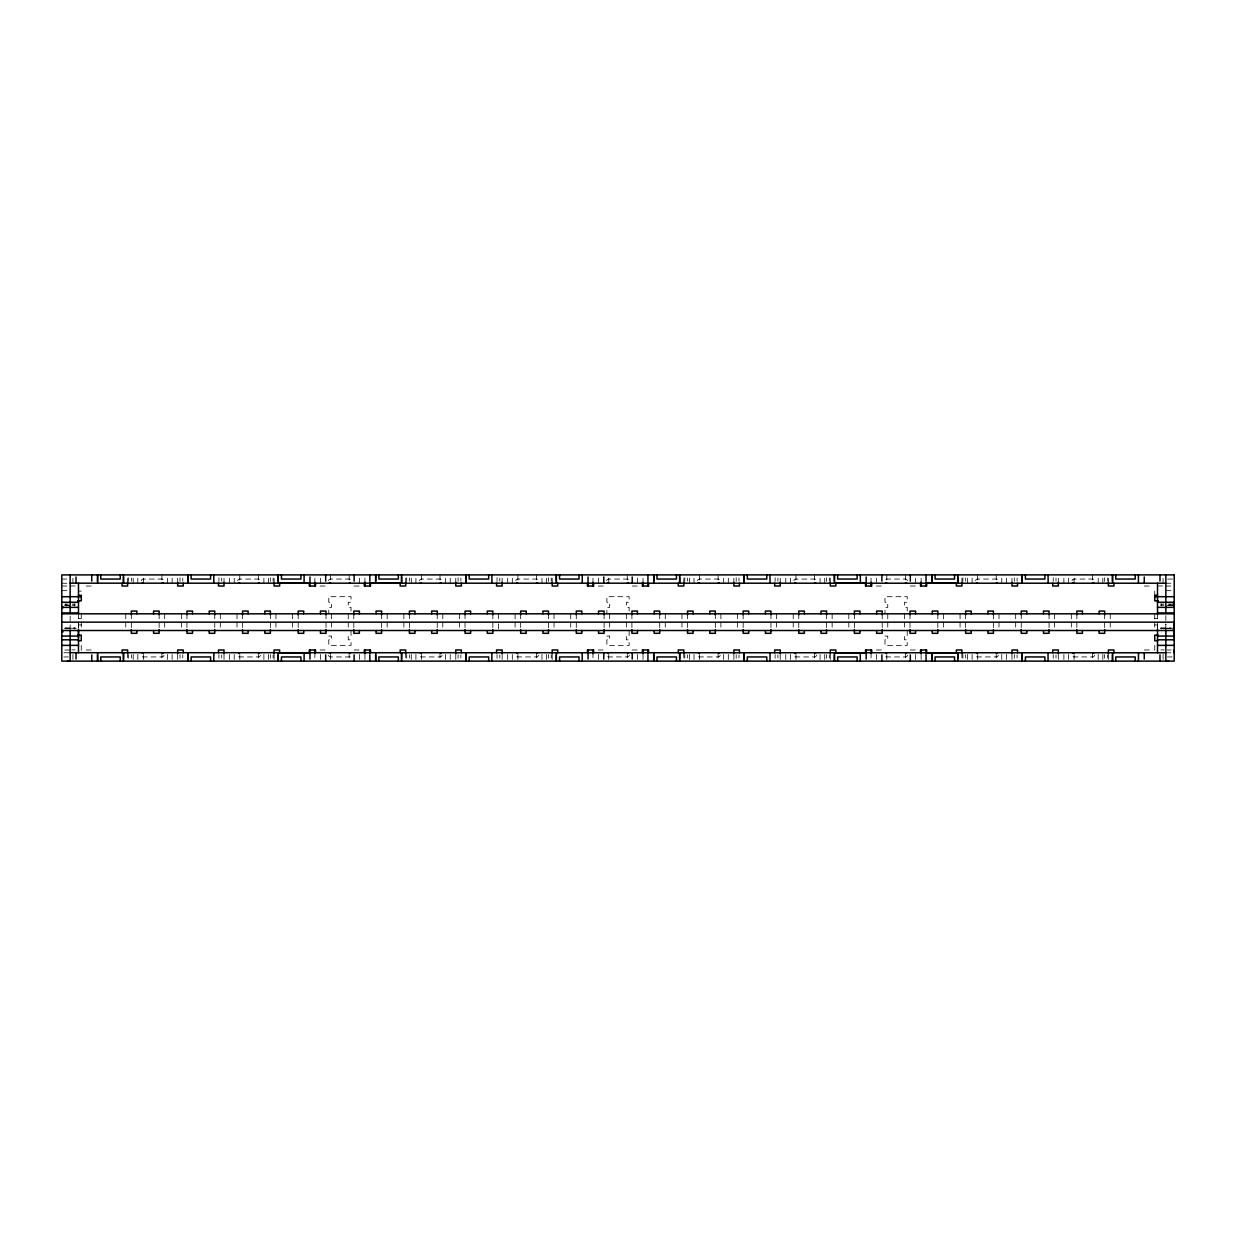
<?xml version="1.0" encoding="UTF-8"?>
<svg xmlns="http://www.w3.org/2000/svg" width="1236" height="1236" viewBox="0 0 1236 1236"><rect width="100%" height="100%" fill="white"/><g stroke="black" fill="none" stroke-linecap="round" stroke-linejoin="round"><path stroke-width="0.75" stroke-dasharray="5 3.75" d="M78.486 627.394L78.486 623.825M1157.514 630.499L1157.514 623.825M1165.857 633.28L1165.857 623.825M61.8 579.051L68.474 579.051M1167.526 579.051L1174.2 579.051M61.8 583.253L68.474 583.253M1165.857 583.253L1170.863 583.253M61.8 586.034L68.474 586.034M70.143 585.957L75.149 585.957M86.18 586.034L91.742 586.034M320.124 586.034L325.686 586.034M354.114 586.034L359.676 586.034M598.224 586.034L603.786 586.034M632.214 586.034L637.776 586.034M876.324 586.034L881.886 586.034M910.314 586.034L915.876 586.034M1144.258 586.034L1149.82 586.034M1157.514 585.957L1164.188 585.957M1165.857 586.034L1170.863 586.034M61.8 590.669L70.143 590.669M1165.857 590.669L1174.2 590.669M78.486 591.132L81.267 591.132M64.674 604.11L68.32 604.11M72.229 604.11L75.365 604.11M1160.388 604.11L1164.034 604.11M1167.943 604.11L1174.2 604.11M64.674 605.223L68.32 605.223M72.229 605.223L75.365 605.223M1160.388 605.223L1164.034 605.223M1167.943 605.223L1174.2 605.223M65.137 605.547L70.143 605.547M1167.526 605.547L1174.2 605.547M78.486 618.479L81.267 618.479M1154.733 618.479L1157.514 618.479M78.486 624.937L81.267 624.937M1154.733 624.937L1157.514 624.937M64.936 628.058L75.365 628.058M1160.635 628.058L1171.064 628.058M64.674 628.212L70.143 628.212M71.194 628.212L78.486 628.212M1160.388 628.212L1165.857 628.212M1166.892 628.212L1174.2 628.212M65.137 628.676L70.143 628.676M1165.857 628.676L1174.2 628.676M328.776 636.061L331.557 636.061L331.557 639.8L328.776 639.8L328.776 645.362L351.024 645.362L351.024 639.8L348.243 639.8L348.243 636.061L351.024 636.061L351.024 630.499M606.876 636.061L609.657 636.061L609.657 639.8L606.876 639.8L606.876 645.362L629.124 645.362L629.124 639.8L626.343 639.8L626.343 636.061L629.124 636.061L629.124 630.499M884.976 636.061L887.757 636.061L887.757 639.8L884.976 639.8L884.976 645.362L907.224 645.362L907.224 639.8L904.443 639.8L904.443 636.061L907.224 636.061L907.224 630.499M64.936 649.997L70.143 649.997M71.812 649.92L75.149 649.92M86.18 649.997L91.742 649.997M320.124 649.997L325.686 649.997M354.114 649.997L359.676 649.997M598.224 649.997L603.786 649.997M632.214 649.997L637.776 649.997M876.324 649.997L881.886 649.997M910.314 649.997L915.876 649.997M1144.258 649.997L1149.82 649.997M1160.851 649.92L1164.188 649.92M1167.247 649.997L1171.064 649.997M63.886 652.778L70.143 652.778M1165.857 652.778L1170.863 652.778M63.886 656.949L68.474 656.949M1167.526 656.949L1172.114 656.949M1170.028 604.033L1170.028 605.872M1170.028 628.058L1170.028 628.97M1165.857 615.574L1165.857 629.587M1163.076 578.216L1163.076 583.222M1163.076 654.447L1163.076 661.121M1161.685 604.033L1161.685 605.872M1161.685 628.058L1161.685 628.97M1157.514 613.813L1157.514 627.656M1154.733 591.132L1154.733 596.694M1154.733 613.813L1154.733 618.819M1154.733 622.156L1154.733 630.499M1154.733 645.362L1154.733 650.924M1110.237 613.813L1110.237 618.819M1110.237 622.156L1110.237 628.83M1108.383 578.216L1108.383 583.222M1108.383 654.447L1108.383 661.121M1107.41 578L1107.41 581.136M1107.41 654.864L1107.41 658M1104.629 577.737L1104.629 581.399M1104.675 613.813L1104.675 629.603M1104.629 654.601L1104.629 658.263M1102.821 578.216L1102.821 583.222M1102.821 654.447L1102.821 661.121M1098.186 578.216L1098.186 583.222M1098.186 654.447L1098.186 661.121M1092.624 574.879L1092.624 583.222M1092.624 652.778L1092.624 661.121M1076.865 613.813L1076.865 629.603M1074.084 578.216L1074.084 583.222M1074.084 654.447L1074.084 661.121M1071.303 613.813L1071.303 618.819M1071.303 622.156L1071.303 628.83M1068.522 578.216L1068.522 583.222M1068.522 654.447L1068.522 661.121M1063.887 578.216L1063.887 583.222M1063.887 654.447L1063.887 661.121M1058.325 578.216L1058.325 583.222M1058.325 654.447L1058.325 661.121M1056.007 578L1056.007 581.136M1056.007 654.864L1056.007 658M1054.617 613.813L1054.617 618.819M1054.617 622.156L1054.617 628.83M1053.226 577.737L1053.226 581.399M1053.226 654.601L1053.226 658.263M1049.055 613.813L1049.055 629.603M1021.245 613.813L1021.245 629.603M1017.073 578L1017.073 581.136M1017.073 654.864L1017.073 658M1015.683 613.813L1015.683 618.819M1015.683 622.156L1015.683 628.83M1014.292 577.737L1014.292 581.399M1014.292 654.601L1014.292 658.263M1011.975 578.216L1011.975 583.222M1011.975 654.447L1011.975 661.121M1006.413 578.216L1006.413 583.222M1006.413 654.447L1006.413 661.121M1001.778 578.216L1001.778 583.222M1001.778 654.447L1001.778 661.121M998.997 613.813L998.997 618.819M998.997 622.156L998.997 628.83M996.216 574.879L996.216 583.222M996.216 652.778L996.216 661.121M993.435 613.813L993.435 629.603M977.676 574.879L977.676 583.222M977.676 654.447L977.676 661.121M972.114 578.216L972.114 583.222M972.114 654.447L972.114 661.121M967.479 578.216L967.479 583.222M967.479 654.447L967.479 661.121M965.671 578L965.671 581.136M965.625 613.813L965.625 629.603M965.671 654.864L965.671 658M962.89 577.737L962.89 581.399M962.89 654.601L962.89 658.263M961.917 578.216L961.917 583.222M961.917 652.778L961.917 657.784M960.063 613.813L960.063 618.819M960.063 622.156L960.063 628.83M943.377 613.813L943.377 618.819M943.377 622.156L943.377 628.83M937.815 613.813L937.815 629.603M921.129 578.216L921.129 583.222M921.129 654.447L921.129 661.121M915.567 578.216L915.567 583.222M915.567 654.447L915.567 661.121M910.005 613.813L910.005 629.603M907.224 611.063L907.224 607.355L904.443 607.355L904.443 602.256L907.224 602.256L907.224 596.694L884.976 596.694L884.976 602.256L887.757 602.256L887.757 607.355L884.976 607.355L884.976 612.917M905.37 574.879L905.37 581.553M905.37 652.778L905.37 657.784M904.443 613.813L904.443 618.819M904.443 622.156L904.443 628.83M887.757 613.813L887.757 618.819M887.757 622.156L887.757 628.83M886.83 574.879L886.83 583.222M886.83 654.447L886.83 661.121M882.195 613.813L882.195 629.603M876.633 578.216L876.633 583.222M876.633 654.447L876.633 661.121M871.071 578.216L871.071 581.553M871.071 654.447L871.071 657.784M854.385 613.813L854.385 629.603M848.823 613.813L848.823 618.819M848.823 622.156L848.823 628.83M832.137 613.813L832.137 618.819M832.137 622.156L832.137 628.83M830.283 578.216L830.283 583.222M830.283 654.447L830.283 661.121M829.31 578L829.31 581.136M829.31 654.864L829.31 658M826.529 577.737L826.529 581.399M826.575 613.813L826.575 629.603M826.529 654.601L826.529 658.263M824.721 578.216L824.721 583.222M824.721 654.447L824.721 661.121M820.086 578.216L820.086 583.222M820.086 654.447L820.086 661.121M814.524 574.879L814.524 581.553M814.524 652.778L814.524 657.784M798.765 613.813L798.765 629.603M795.984 574.879L795.984 583.222M795.984 654.447L795.984 661.121M793.203 613.813L793.203 618.819M793.203 622.156L793.203 628.83M790.422 578.216L790.422 583.222M790.422 654.447L790.422 661.121M785.787 578.216L785.787 583.222M785.787 654.447L785.787 661.121M780.225 578.216L780.225 583.222M780.225 654.447L780.225 661.121M777.907 578L777.907 581.136M777.907 654.864L777.907 658M776.517 613.813L776.517 618.819M776.517 622.156L776.517 628.83M775.126 577.737L775.126 581.399M775.126 654.601L775.126 658.263M770.955 613.813L770.955 629.603M743.145 613.813L743.145 629.603M738.973 578L738.973 581.136M738.973 654.864L738.973 658M737.583 613.813L737.583 618.819M737.583 622.156L737.583 628.83M736.192 577.737L736.192 581.399M736.192 654.601L736.192 658.263M733.875 578.216L733.875 583.222M733.875 654.447L733.875 661.121M728.313 578.216L728.313 583.222M728.313 654.447L728.313 661.121M723.678 578.216L723.678 583.222M723.678 654.447L723.678 661.121M720.897 613.813L720.897 618.819M720.897 622.156L720.897 628.83M718.116 574.879L718.116 581.553M718.116 652.778L718.116 657.784M715.335 613.813L715.335 629.603M699.576 574.879L699.576 583.222M699.576 654.447L699.576 661.121M694.014 578.216L694.014 583.222M694.014 654.447L694.014 661.121M689.379 578.216L689.379 583.222M689.379 654.447L689.379 661.121M687.571 578L687.571 581.136M687.525 613.813L687.525 629.603M687.571 654.864L687.571 658M684.79 577.737L684.79 581.399M684.79 654.601L684.79 658.263M683.817 578.216L683.817 583.222M683.817 652.778L683.817 657.784M681.963 613.813L681.963 618.819M681.963 622.156L681.963 628.83M665.277 613.813L665.277 618.819M665.277 622.156L665.277 628.83M659.715 613.813L659.715 629.603M643.029 578.216L643.029 583.222M643.029 654.447L643.029 661.121M637.467 578.216L637.467 583.222M637.467 654.447L637.467 661.121M631.905 613.813L631.905 629.603M629.124 611.063L629.124 607.355L626.343 607.355L626.343 602.256L629.124 602.256L629.124 596.694L606.876 596.694L606.876 602.256L609.657 602.256L609.657 607.355L606.876 607.355L606.876 612.917M627.27 574.879L627.27 581.553M627.27 652.778L627.27 657.784M626.343 613.813L626.343 618.819M626.343 622.156L626.343 628.83M609.657 613.813L609.657 618.819M609.657 622.156L609.657 628.83M608.73 578.216L608.73 583.222M608.73 654.447L608.73 661.121M604.095 613.813L604.095 629.603M598.533 578.216L598.533 583.222M598.533 654.447L598.533 661.121M592.971 578.216L592.971 583.222M592.971 652.778L592.971 657.784M576.285 613.813L576.285 629.603M570.723 613.813L570.723 618.819M570.723 622.156L570.723 628.83M554.037 613.813L554.037 618.819M554.037 622.156L554.037 628.83M552.183 578.216L552.183 583.222M552.183 654.447L552.183 661.121M551.21 578L551.21 581.136M551.21 654.864L551.21 658M548.429 577.737L548.429 581.399M548.475 613.813L548.475 629.603M548.429 654.601L548.429 658.263M546.621 578.216L546.621 583.222M546.621 654.447L546.621 661.121M541.986 578.216L541.986 583.222M541.986 654.447L541.986 661.121M536.424 574.879L536.424 581.553M536.424 652.778L536.424 657.784M520.665 613.813L520.665 629.603M517.884 574.879L517.884 583.222M517.884 654.447L517.884 661.121M515.103 613.813L515.103 618.819M515.103 622.156L515.103 630.499M512.322 578.216L512.322 583.222M512.322 654.447L512.322 661.121M507.687 578.216L507.687 583.222M507.687 654.447L507.687 661.121M502.125 578.216L502.125 583.222M502.125 654.447L502.125 661.121M499.808 578L499.808 581.136M499.808 654.864L499.808 658M498.417 613.813L498.417 618.819M498.417 623.825L498.417 628.83M497.026 577.737L497.026 581.399M497.026 654.601L497.026 658.263M492.855 613.813L492.855 629.603M465.045 613.813L465.045 629.603M460.873 578L460.873 581.136M460.873 654.864L460.873 658M459.483 613.813L459.483 618.819M459.483 622.156L459.483 628.83M458.092 577.737L458.092 581.399M458.092 654.601L458.092 658.263M455.775 578.216L455.775 583.222M455.775 654.447L455.775 661.121M450.213 578.216L450.213 583.222M450.213 654.447L450.213 661.121M445.578 578.216L445.578 583.222M445.578 654.447L445.578 661.121M442.797 613.813L442.797 618.819M442.797 622.156L442.797 628.83M440.016 574.879L440.016 581.553M440.016 652.778L440.016 657.784M437.235 613.813L437.235 629.603M421.476 574.879L421.476 583.222M421.476 654.447L421.476 661.121M415.914 578.216L415.914 583.222M415.914 654.447L415.914 661.121M411.279 578.216L411.279 583.222M411.279 654.447L411.279 661.121M409.471 578L409.471 581.136M409.425 613.813L409.425 629.603M409.471 654.864L409.471 658M406.69 577.737L406.69 581.399M406.69 654.601L406.69 658.263M405.717 578.216L405.717 583.222M405.717 652.778L405.717 657.784M403.863 613.813L403.863 618.819M403.863 622.156L403.863 628.83M387.177 613.813L387.177 618.819M387.177 622.156L387.177 628.83M381.615 613.813L381.615 629.603M364.929 578.216L364.929 583.222M364.929 654.447L364.929 661.121M359.367 578.216L359.367 583.222M359.367 654.447L359.367 661.121M353.805 613.813L353.805 629.603M351.024 611.063L351.024 607.355L348.243 607.355L348.243 602.256L351.024 602.256L351.024 596.694L328.776 596.694L328.776 602.256L331.557 602.256L331.557 607.355L328.776 607.355L328.776 612.917M349.17 574.879L349.17 581.553M349.17 652.778L349.17 657.784M348.243 613.813L348.243 618.819M348.243 622.156L348.243 628.83M331.557 613.813L331.557 618.819M331.557 622.156L331.557 628.83M330.63 574.879L330.63 583.222M330.63 654.447L330.63 661.121M325.995 613.813L325.995 629.603M320.433 578.216L320.433 583.222M320.433 654.447L320.433 661.121M314.871 578.216L314.871 581.553M314.871 654.447L314.871 657.784M298.185 613.813L298.185 629.603M292.623 613.813L292.623 618.819M292.623 622.156L292.623 628.83M275.937 613.813L275.937 618.819M275.937 622.156L275.937 628.83M274.083 578.216L274.083 583.222M274.083 654.447L274.083 661.121M273.11 578L273.11 581.136M273.11 654.864L273.11 658M270.329 577.737L270.329 581.399M270.375 613.813L270.375 629.603M270.329 654.601L270.329 658.263M268.521 578.216L268.521 583.222M268.521 654.447L268.521 661.121M263.886 578.216L263.886 583.222M263.886 654.447L263.886 661.121M258.324 574.879L258.324 581.553M258.324 652.778L258.324 657.784M242.565 613.813L242.565 629.603M239.784 574.879L239.784 583.222M239.784 654.447L239.784 661.121M237.003 613.813L237.003 618.819M237.003 622.156L237.003 628.83M234.222 578.216L234.222 583.222M234.222 654.447L234.222 661.121M229.587 578.216L229.587 583.222M229.587 654.447L229.587 661.121M224.025 578.216L224.025 583.222M224.025 654.447L224.025 661.121M221.707 578L221.707 581.136M221.707 654.864L221.707 658M220.317 613.813L220.317 618.819M220.317 622.156L220.317 628.83M218.926 577.737L218.926 581.399M218.926 654.601L218.926 658.263M214.755 613.813L214.755 629.603M186.945 613.813L186.945 629.603M182.773 578L182.773 581.136M182.773 654.864L182.773 658M181.383 613.813L181.383 618.819M181.383 622.156L181.383 628.83M179.992 577.737L179.992 581.399M179.992 654.601L179.992 658.263M177.675 578.216L177.675 583.222M177.675 654.447L177.675 661.121M172.113 578.216L172.113 583.222M172.113 654.447L172.113 661.121M167.478 578.216L167.478 583.222M167.478 654.447L167.478 661.121M164.697 613.813L164.697 618.819M164.697 622.156L164.697 628.83M161.916 574.879L161.916 583.222M161.916 652.778L161.916 661.121M159.135 613.813L159.135 629.603M143.376 578.216L143.376 583.222M143.376 654.447L143.376 661.121M137.814 578.216L137.814 583.222M137.814 654.447L137.814 661.121M133.179 578.216L133.179 583.222M133.179 654.447L133.179 661.121M131.371 578L131.371 581.136M131.325 613.813L131.325 629.603M131.371 654.864L131.371 658M128.59 577.737L128.59 581.399M128.59 654.601L128.59 658.263M127.617 578.216L127.617 583.222M127.617 652.778L127.617 657.784M125.763 613.813L125.763 618.819M125.763 622.156L125.763 628.83M81.267 612.917L81.267 618.819M81.267 622.156L81.267 628.83M81.267 645.362L81.267 650.924M78.486 613.813L78.486 627.965M74.314 604.033L74.314 605.872M74.314 628.058L74.314 628.97M72.924 578.216L72.924 583.222M72.924 654.447L72.924 661.121M70.143 616.069L70.143 629.587M65.972 604.033L65.972 605.872M65.972 628.058L65.972 628.97M907.425 655.25A2.086 2.086 0 0 1 905.37 656.949L886.83 656.949A2.086 2.086 0 0 1 884.775 655.25M328.575 655.25A2.086 2.086 0 0 0 330.63 656.949L349.17 656.949A2.086 2.086 0 0 0 351.225 655.25M907.425 580.75A2.086 2.086 0 0 0 905.37 579.051L886.83 579.051A2.086 2.086 0 0 0 884.775 580.75M328.575 580.75A2.086 2.086 0 0 1 330.63 579.035L349.17 579.051A2.086 2.086 0 0 1 351.225 580.75M629.325 655.235A2.086 2.086 0 0 1 627.27 656.934L608.73 656.934A2.086 2.086 0 0 1 606.675 655.235M1094.679 655.235A2.086 2.086 0 0 1 1092.624 656.934L1074.084 656.934A2.086 2.086 0 0 1 1072.029 655.235M998.271 655.235A2.086 2.086 0 0 1 996.216 656.934L977.676 656.934A2.086 2.086 0 0 1 975.621 655.235M816.579 655.235A2.086 2.086 0 0 1 814.524 656.934L795.984 656.934A2.086 2.086 0 0 1 793.929 655.235M720.171 655.235A2.086 2.086 0 0 1 718.116 656.934L699.576 656.934A2.086 2.086 0 0 1 697.521 655.235M163.971 655.235A2.086 2.086 0 0 1 161.916 656.934L143.376 656.934A2.086 2.086 0 0 1 141.321 655.235M260.379 655.235A2.086 2.086 0 0 1 258.324 656.934L239.784 656.934A2.086 2.086 0 0 1 237.729 655.235M442.071 655.235A2.086 2.086 0 0 1 440.016 656.934L421.476 656.934A2.086 2.086 0 0 1 419.421 655.235M538.479 655.235A2.086 2.086 0 0 1 536.424 656.934L517.884 656.934A2.086 2.086 0 0 1 515.829 655.235M606.675 580.765A2.086 2.086 0 0 1 608.73 579.066L627.27 579.051A2.086 2.086 0 0 1 629.325 580.765M1072.029 580.765A2.086 2.086 0 0 1 1074.084 579.066L1092.624 579.051A2.086 2.086 0 0 1 1094.679 580.765M975.621 580.765A2.086 2.086 0 0 1 977.676 579.066L996.216 579.051A2.086 2.086 0 0 1 998.271 580.765M793.929 580.765A2.086 2.086 0 0 1 795.984 579.066L814.524 579.051A2.086 2.086 0 0 1 816.579 580.765M697.521 580.765A2.086 2.086 0 0 1 699.576 579.066L718.116 579.051A2.086 2.086 0 0 1 720.171 580.765M141.321 580.765A2.086 2.086 0 0 1 143.376 579.066L161.916 579.051A2.086 2.086 0 0 1 163.971 580.765M237.729 580.765A2.086 2.086 0 0 1 239.784 579.066L258.324 579.051A2.086 2.086 0 0 1 260.379 580.765M419.421 580.765A2.086 2.086 0 0 1 421.476 579.066L440.016 579.051A2.086 2.086 0 0 1 442.071 580.765M515.829 580.765A2.086 2.086 0 0 1 517.884 579.066L536.424 579.051A2.086 2.086 0 0 1 538.479 580.765"/><path stroke-width="1.5" d="M78.486 637.884L78.486 629.139M1174.2 637.93L1174.2 622.156L61.8 622.156M1174.2 652.824L1174.2 649.997M70.143 583.176L1165.857 583.222M78.486 595.288L81.267 595.288L81.267 600.85L77.729 600.85M1157.514 595.288L1154.733 595.288L1154.733 600.85L1158.271 600.85M61.8 596.694L81.267 596.694M1154.733 596.694L1174.2 596.694M61.8 602.256L78.486 602.256M1157.514 602.256L1174.2 602.256M1173.149 604.11L1174.2 604.11M1173.149 605.223L1174.2 605.223M61.8 606.783L62.851 606.783M61.8 607.355L78.486 607.355M1157.514 607.355L1174.2 607.355M61.8 607.834L62.851 607.834M61.8 612.917L78.486 612.917M1157.514 612.917L1174.2 612.917M61.8 613.813L1174.2 613.813M1173.149 628.212L1174.2 628.212M1173.149 629.263L1174.2 629.263M61.8 630.499L1174.2 630.499M61.8 630.823L62.851 630.823M61.8 631.92L62.851 631.92M77.729 635.149L81.267 635.149L81.267 640.712L78.486 640.712M1158.271 635.149L1154.733 635.149L1154.733 640.712L1157.514 640.712M61.8 636.061L78.486 636.061M1157.514 636.061L1174.2 636.061M61.8 639.8L78.486 639.8M1157.514 639.8L1174.2 639.8M61.8 645.362L78.486 645.362M1157.514 645.362L1174.2 645.362M70.143 652.701L1165.857 652.778M67.362 661.121L70.143 661.121L70.143 630.499M1168.638 661.121L1165.857 661.121L1165.857 630.499M1165.857 574.879L1165.857 612.917M1159.986 574.879L1159.986 581.136M1159.986 654.864L1159.986 661.121M1157.514 583.176L1157.514 614.57M1157.514 629.139L1157.514 652.762M1144.258 576.965L1144.258 583.222M1144.258 652.778L1144.258 659.035M1138.402 574.879L1138.402 583.222M1138.51 652.778L1138.402 661.121M1135.22 574.879L1135.22 579.051L1115.753 579.051L1115.753 574.879M1135.22 661.121L1135.22 656.949L1115.753 656.949L1115.753 661.121M1113.945 583.237L1113.945 586.019L1108.383 586.019L1108.383 582.31M1113.945 652.762L1113.945 649.981L1108.383 649.981L1108.383 653.689M1112.57 574.879L1112.57 583.222M1112.57 652.778L1112.57 661.121M1112.462 574.879L1112.462 581.136M1112.462 654.864L1112.462 661.121M1104.675 614.771L1104.675 611.063L1099.113 611.063L1099.113 613.844M1104.675 629.603L1104.675 633.311L1099.113 633.311L1099.113 630.53M1082.427 613.844L1082.427 611.063L1076.865 611.063L1076.865 614.771M1082.427 630.53L1082.427 633.311L1076.865 633.311L1076.865 629.603M1058.325 582.31L1058.325 586.019L1052.763 586.019L1052.763 583.237M1058.325 653.689L1058.325 649.981L1052.763 649.981L1052.763 652.762M1049.055 614.771L1049.055 611.063L1043.493 611.063L1043.493 613.844M1049.055 629.603L1049.055 633.311L1043.493 633.311L1043.493 630.53M1048.051 574.879L1048.174 583.222M1048.051 652.778L1048.051 661.121M1044.883 574.879L1044.883 579.051L1025.417 579.051L1025.417 574.879M1044.883 661.121L1044.883 656.949L1025.417 656.949L1025.417 661.121M1026.807 613.844L1026.807 611.063L1021.245 611.063L1021.245 614.771M1026.807 630.53L1026.807 633.311L1021.245 633.311L1021.245 629.603M1022.234 583.222L1022.234 574.879L1022.126 581.136M1022.234 652.778L1022.234 661.121L1022.126 654.864M1017.537 583.237L1017.537 586.019L1011.975 586.019L1011.975 582.31M1017.537 652.762L1017.537 649.981L1011.975 649.981L1011.975 653.689M993.435 614.771L993.435 611.063L987.873 611.063L987.873 613.844M993.435 629.603L993.435 633.311L987.873 633.311L987.873 630.53M971.187 613.844L971.187 611.063L965.625 611.063L965.625 614.771M971.187 630.53L971.187 633.311L965.625 633.311L965.625 629.603M961.917 582.31L961.917 586.019L956.355 586.019L956.355 583.237L926.691 583.222L926.691 586.003L920.48 586.034L920.48 583.253M961.917 653.689L961.917 649.981L956.355 649.981L956.355 652.762L926.691 652.778L926.691 649.997L920.48 649.997L920.48 652.778M957.838 576.965L957.838 583.222M957.838 652.778L957.838 659.035M957.715 574.879L957.715 583.222M957.715 652.778L957.715 661.121M954.547 574.879L954.547 579.051L935.08 579.051L935.08 574.879M954.547 661.121L954.547 656.949L935.08 656.949L935.08 661.121M937.815 614.771L937.815 611.063L932.253 611.063L932.253 613.844M937.815 629.603L937.815 633.311L932.253 633.311L932.253 630.53M931.913 583.222L931.913 574.879L931.789 581.136M931.913 652.778L931.913 661.121L931.789 654.864M926.042 574.879L926.042 581.136M926.042 582.326L926.042 586.034M926.042 649.997L926.042 653.705M926.042 654.864L926.042 661.121M921.129 649.997L921.129 653.705M915.567 613.844L915.567 611.063L910.005 611.063L910.005 614.771M915.567 630.53L915.567 633.311L910.005 633.311L910.005 629.603M910.314 574.879L910.314 581.136M910.314 654.864L910.314 661.121M882.195 614.771L882.195 611.063L876.633 611.063L876.633 613.844M882.195 629.603L882.195 633.311L876.633 633.311L876.633 630.53M881.886 574.879L881.886 581.136M881.886 654.864L881.886 661.121M871.72 583.253L871.72 586.034L865.509 586.003L865.509 583.222L835.845 583.237L835.845 586.019L830.283 586.019L830.283 582.31M871.72 652.778L871.72 649.997L865.509 649.997L865.509 652.778L835.845 652.762L835.845 649.981L830.283 649.981L830.283 653.689M871.071 649.997L871.071 653.705M866.158 576.965L866.158 586.034M866.158 649.997L866.158 659.035M860.302 574.879L860.41 583.222M860.302 652.778L860.302 661.121M859.947 613.844L859.947 611.063L854.385 611.063L854.385 614.771M859.947 630.53L859.947 633.311L854.385 633.311L854.385 629.603M857.12 574.879L857.12 579.051L837.653 579.051L837.653 574.879M857.12 661.121L857.12 656.949L837.653 656.949L837.653 661.121M834.47 574.879L834.47 583.222M834.47 652.778L834.47 661.121M834.362 574.879L834.362 581.136M834.362 654.864L834.362 661.121M826.575 614.771L826.575 611.063L821.013 611.063L821.013 613.844M826.575 629.603L826.575 633.311L821.013 633.311L821.013 630.53M804.327 613.844L804.327 611.063L798.765 611.063L798.765 614.771M804.327 630.53L804.327 633.311L798.765 633.311L798.765 629.603M780.225 582.31L780.225 586.019L774.663 586.019L774.663 583.237M780.225 653.689L780.225 649.981L774.663 649.981L774.663 652.762M770.955 614.771L770.955 611.063L765.393 611.063L765.393 613.844M770.955 629.603L770.955 633.311L765.393 633.311L765.393 630.53M769.951 574.879L770.074 583.222M770.074 652.778L769.951 661.121M766.784 574.879L766.784 579.051L747.316 579.051L747.316 574.879M766.784 661.121L766.784 656.949L747.316 656.949L747.316 661.121M748.707 613.844L748.707 611.063L743.145 611.063L743.145 614.771M748.707 630.53L748.707 633.311L743.145 633.311L743.145 629.603M744.134 583.222L744.134 574.879L744.026 581.136M744.134 652.778L744.134 661.121L744.026 654.864M739.437 583.237L739.437 586.019L733.875 586.019L733.875 582.31M739.437 652.762L739.437 649.981L733.875 649.981L733.875 653.689M715.335 614.771L715.335 611.063L709.773 611.063L709.773 613.844M715.335 629.603L715.335 633.311L709.773 633.311L709.773 630.53M693.087 613.844L693.087 611.063L687.525 611.063L687.525 614.771M693.087 630.53L693.087 633.311L687.525 633.311L687.525 629.603M683.817 582.31L683.817 586.019L678.255 586.019L678.255 583.237M683.817 653.689L683.817 649.981L678.255 649.981L678.255 652.762M679.738 576.965L679.738 583.222M679.738 652.778L679.738 659.035M679.615 574.879L679.615 583.222M679.615 652.778L679.615 661.121M676.447 574.879L676.447 579.051L656.98 579.051L656.98 574.879M676.447 661.121L676.447 656.949L656.98 656.949L656.98 661.121M659.715 614.771L659.715 611.063L654.153 611.063L654.153 613.844M659.715 629.603L659.715 633.311L654.153 633.311L654.153 630.53M653.813 583.222L653.813 574.879L653.689 581.136M653.813 652.778L653.813 661.121L653.689 654.864M648.591 583.237L648.591 586.019L642.38 586.034L642.38 583.253M648.591 652.762L648.591 649.981L642.38 649.997L642.38 652.778M647.942 574.879L647.942 581.136M647.942 582.326L647.942 586.034M647.942 649.997L647.942 653.705M647.942 654.864L647.942 661.121M643.029 582.31L643.029 586.019M643.029 649.981L643.029 653.689M637.467 613.844L637.467 611.063L631.905 611.063L631.905 614.771M637.467 630.53L637.467 633.311L631.905 633.311L631.905 629.603M632.214 576.965L632.214 583.222M632.214 652.778L632.214 659.035M604.095 614.771L604.095 611.063L598.533 611.063L598.533 613.844M604.095 629.603L604.095 633.311L598.533 633.311L598.533 630.53M603.786 576.965L603.786 583.222M603.786 652.778L603.786 659.035M593.62 583.253L593.62 586.034L587.409 586.019L587.409 583.237M593.62 652.778L593.62 649.997L587.409 649.981L587.409 652.762M592.971 582.31L592.971 586.019M592.971 649.981L592.971 653.689M588.058 576.965L588.058 586.034M588.058 649.997L588.058 659.035M582.202 574.879L582.31 583.222M582.202 652.778L582.202 661.121M581.847 613.844L581.847 611.063L576.285 611.063L576.285 614.771M581.847 630.53L581.847 633.311L576.285 633.311L576.285 629.603M579.02 574.879L579.02 579.051L559.553 579.051L559.553 574.879M579.02 661.121L579.02 656.949L559.553 656.949L559.553 661.121M557.745 583.237L557.745 586.019L552.183 586.019L552.183 582.31M557.745 652.762L557.745 649.981L552.183 649.981L552.183 653.689M556.37 574.879L556.37 583.222M556.37 652.778L556.37 661.121M556.262 574.879L556.262 581.136M556.262 654.864L556.262 661.121M548.475 614.771L548.475 611.063L542.913 611.063L542.913 613.844M548.475 629.603L548.475 633.311L542.913 633.311L542.913 630.53M526.227 613.844L526.227 611.063L520.665 611.063L520.665 614.771M526.227 630.53L526.227 633.311L520.665 633.311L520.665 629.603M502.125 582.31L502.125 586.019L496.563 586.019L496.563 583.237M502.125 653.689L502.125 649.981L496.563 649.981L496.563 652.762M492.855 614.771L492.855 611.063L487.293 611.063L487.293 613.844M492.855 629.603L492.855 633.311L487.293 633.311L487.293 630.53M491.851 574.879L491.974 583.222M491.851 652.778L491.851 661.121M488.683 574.879L488.683 579.051L469.216 579.051L469.216 574.879M488.683 661.121L488.683 656.949L469.216 656.949L469.216 661.121M470.607 613.844L470.607 611.063L465.045 611.063L465.045 614.771M470.607 630.53L470.607 633.311L465.045 633.311L465.045 629.603M466.034 583.222L466.034 574.879L465.926 581.136M466.034 652.778L466.034 661.121L465.926 654.864M461.337 583.237L461.337 586.019L455.775 586.019L455.775 582.31M461.337 652.762L461.337 649.981L455.775 649.981L455.775 653.689M437.235 614.771L437.235 611.063L431.673 611.063L431.673 613.844M437.235 629.603L437.235 633.311L431.673 633.311L431.673 630.53M414.987 613.844L414.987 611.063L409.425 611.063L409.425 614.771M414.987 630.53L414.987 633.311L409.425 633.311L409.425 629.603M405.717 582.31L405.717 586.019L400.155 586.019L400.155 583.237L370.491 583.222L370.491 586.003L364.28 586.034L364.28 583.253M405.717 653.689L405.717 649.981L400.155 649.981L400.155 652.762M401.638 576.965L401.638 583.222M401.638 652.778L401.638 659.035M401.53 574.879L401.53 583.222M401.53 652.778L401.53 661.121M398.347 574.879L398.347 579.051L378.88 579.051L378.88 574.879M398.347 661.121L398.347 656.949L378.88 656.949L378.88 661.121M381.615 614.771L381.615 611.063L376.053 611.063L376.053 613.844M381.615 629.603L381.615 633.311L376.053 633.311L376.053 630.53M375.713 583.222L375.713 574.879L375.589 581.136M375.713 652.778L375.713 661.121L375.589 654.864M370.491 652.778L370.491 649.997L364.28 649.997L364.28 652.778M369.842 574.879L369.842 581.136M369.842 582.326L369.842 586.034M369.842 649.997L369.842 653.705M369.842 654.864L369.842 661.121M364.929 649.997L364.929 653.705M359.367 613.844L359.367 611.063L353.805 611.063L353.805 614.771M359.367 630.53L359.367 633.311L353.805 633.311L353.805 629.603M354.114 574.879L354.114 581.136M354.114 654.864L354.114 661.121M325.995 614.771L325.995 611.063L320.433 611.063L320.433 613.844M325.995 629.603L325.995 633.311L320.433 633.311L320.433 630.53M325.686 574.879L325.686 581.136M325.686 654.864L325.686 661.121M315.52 583.253L315.52 586.034L309.309 586.003L309.309 583.222L279.645 583.237L279.645 586.019L274.083 586.019L274.083 582.31M315.52 652.778L315.52 649.997L309.309 649.997L309.309 652.778L279.645 652.762L279.645 649.981L274.083 649.981L274.083 653.689M314.871 649.997L314.871 653.705M309.958 576.965L309.958 586.034M309.958 649.997L309.958 659.035M304.102 574.879L304.102 583.222M304.102 652.778L304.102 661.121M303.747 613.844L303.747 611.063L298.185 611.063L298.185 614.771M303.747 630.53L303.747 633.311L298.185 633.311L298.185 629.603M300.92 574.879L300.92 579.051L281.453 579.051L281.453 574.879M300.92 661.121L300.92 656.949L281.453 656.949L281.453 661.121M278.27 574.879L278.27 583.222M278.27 652.778L278.27 661.121M278.162 574.879L278.162 581.136M278.162 654.864L278.162 661.121M270.375 614.771L270.375 611.063L264.813 611.063L264.813 613.844M270.375 629.603L270.375 633.311L264.813 633.311L264.813 630.53M248.127 613.844L248.127 611.063L242.565 611.063L242.565 614.771M248.127 630.53L248.127 633.311L242.565 633.311L242.565 629.603M224.025 582.31L224.025 586.019L218.463 586.019L218.463 583.237M224.025 653.689L224.025 649.981L218.463 649.981L218.463 652.762M214.755 614.771L214.755 611.063L209.193 611.063L209.193 613.844M214.755 629.603L214.755 633.311L209.193 633.311L209.193 630.53M213.751 574.879L213.874 583.222M213.874 652.778L213.751 661.121M210.584 574.879L210.584 579.051L191.117 579.051L191.117 574.879M210.584 661.121L210.584 656.949L191.117 656.949L191.117 661.121M192.507 613.844L192.507 611.063L186.945 611.063L186.945 614.771M192.507 630.53L192.507 633.311L186.945 633.311L186.945 629.603M187.934 583.222L187.934 574.879L187.826 581.136M187.934 652.778L187.934 661.121L187.826 654.864M183.237 583.237L183.237 586.019L177.675 586.019L177.675 582.31M183.237 652.762L183.237 649.981L177.675 649.981L177.675 653.689M159.135 614.771L159.135 611.063L153.573 611.063L153.573 613.844M159.135 629.603L159.135 633.311L153.573 633.311L153.573 630.53M136.887 613.844L136.887 611.063L131.325 611.063L131.325 614.771M136.887 630.53L136.887 633.311L131.325 633.311L131.325 629.603M127.617 582.31L127.617 586.019L122.055 586.019L122.055 583.237M127.617 653.689L127.617 649.981L122.055 649.981L122.055 652.762M123.538 576.965L123.538 583.222M123.538 652.778L123.538 659.035M123.43 574.879L123.43 583.222M123.43 652.778L123.43 661.121M120.247 574.879L120.247 579.051L100.78 579.051L100.78 574.879M120.247 661.121L120.247 656.949L100.78 656.949L100.78 661.121M97.613 583.222L97.613 574.879L97.489 581.136M97.613 652.778L97.613 661.121L97.489 654.864M91.742 574.879L91.742 581.136M91.742 654.864L91.742 661.121M78.486 583.176L78.486 613.813M78.486 630.499L78.486 652.762M76.014 576.965L76.014 583.222M76.014 652.778L76.014 659.035M70.143 574.879L70.143 612.917M627.27 652.762A2.086 2.086 0 0 1 628.413 653.102M607.587 653.102A2.086 2.086 0 0 1 608.73 652.762M1092.624 652.762A2.086 2.086 0 0 1 1093.767 653.102M1072.941 653.102A2.086 2.086 0 0 1 1074.084 652.762M996.216 652.762A2.086 2.086 0 0 1 997.359 653.102M976.533 653.102A2.086 2.086 0 0 1 977.676 652.762M814.524 652.762A2.086 2.086 0 0 1 815.667 653.102M794.841 653.102A2.086 2.086 0 0 1 795.984 652.762M718.116 652.762A2.086 2.086 0 0 1 719.259 653.102M698.433 653.102A2.086 2.086 0 0 1 699.576 652.762M905.37 652.778A2.086 2.086 0 0 1 906.513 653.118M885.687 653.118A2.086 2.086 0 0 1 886.83 652.778M161.916 652.762A2.086 2.086 0 0 1 163.059 653.102M142.233 653.102A2.086 2.086 0 0 1 143.376 652.762M258.324 652.762A2.086 2.086 0 0 1 259.467 653.102M238.641 653.102A2.086 2.086 0 0 1 239.784 652.762M440.016 652.762A2.086 2.086 0 0 1 441.159 653.102M420.333 653.102A2.086 2.086 0 0 1 421.476 652.762M536.424 652.762A2.086 2.086 0 0 1 537.567 653.102M516.741 653.102A2.086 2.086 0 0 1 517.884 652.762M349.17 652.778A2.086 2.086 0 0 1 350.313 653.118M329.487 653.118A2.086 2.086 0 0 1 330.63 652.778M608.73 583.237A2.086 2.086 0 0 1 607.587 582.898M628.413 582.898A2.086 2.086 0 0 1 627.27 583.237M1074.084 583.237A2.086 2.086 0 0 1 1072.941 582.898M1093.767 582.898A2.086 2.086 0 0 1 1092.624 583.237M977.676 583.237A2.086 2.086 0 0 1 976.533 582.898M997.359 582.898A2.086 2.086 0 0 1 996.216 583.237M795.984 583.237A2.086 2.086 0 0 1 794.841 582.898M815.667 582.898A2.086 2.086 0 0 1 814.524 583.237M699.576 583.237A2.086 2.086 0 0 1 698.433 582.898M719.259 582.898A2.086 2.086 0 0 1 718.116 583.237M886.83 583.222A2.086 2.086 0 0 1 885.687 582.882M906.513 582.882A2.086 2.086 0 0 1 905.37 583.207M143.376 583.237A2.086 2.086 0 0 1 142.233 582.898M163.059 582.898A2.086 2.086 0 0 1 161.916 583.237M239.784 583.237A2.086 2.086 0 0 1 238.641 582.898M259.467 582.898A2.086 2.086 0 0 1 258.324 583.237M421.476 583.237A2.086 2.086 0 0 1 420.333 582.898M441.159 582.898A2.086 2.086 0 0 1 440.016 583.237M517.884 583.237A2.086 2.086 0 0 1 516.741 582.898M537.567 582.898A2.086 2.086 0 0 1 536.424 583.237M330.63 583.207A2.086 2.086 0 0 1 329.487 582.882M350.313 582.882A2.086 2.086 0 0 1 349.17 583.222M314.871 582.295L314.871 586.003L314.871 582.295M364.929 582.295L364.929 586.003L364.929 582.295M871.071 582.295L871.071 586.003L871.071 582.295M921.129 582.295L921.129 586.003L921.129 582.295M1174.2 574.879L61.8 574.91L61.8 661.121L1174.2 661.121L1174.2 574.879"/></g></svg>
